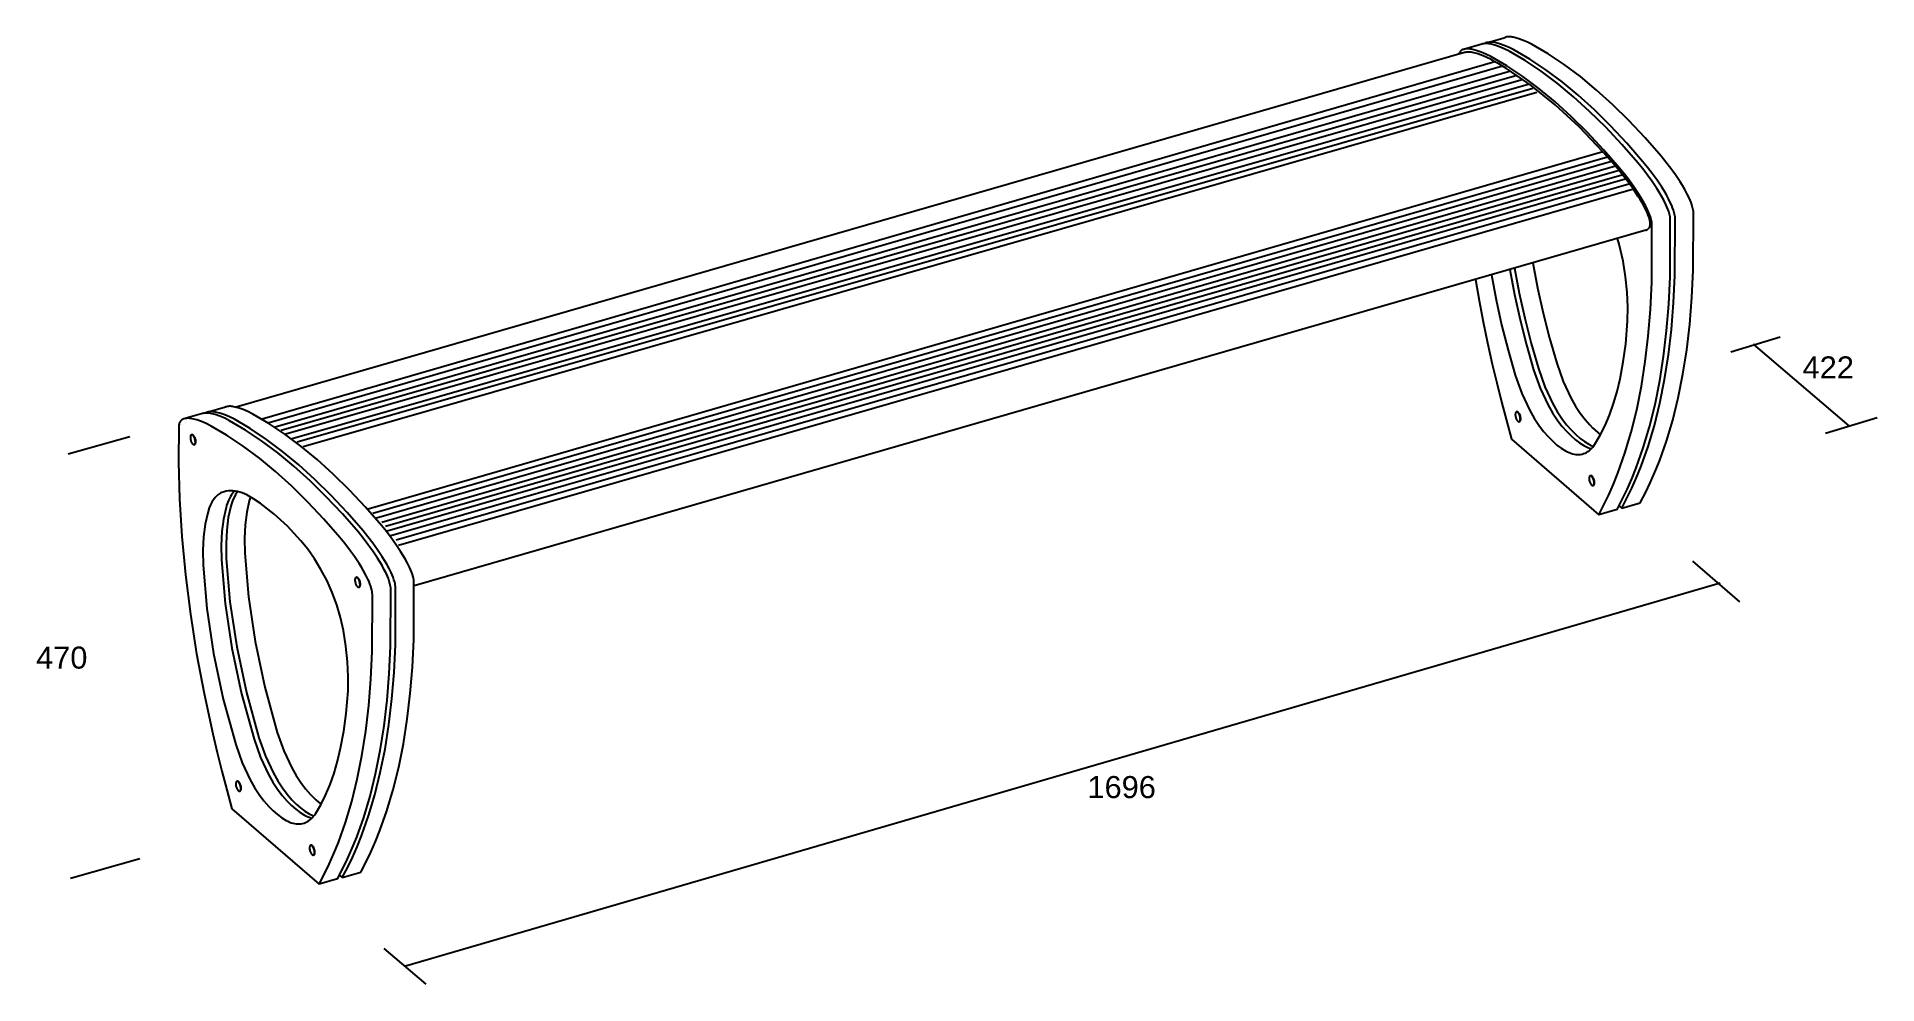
# Model space of a CAD drawing. Extents: x -27 to 236, y 82 to 217.
import ezdxf

# ---------------------------------------------------------------- set-up
doc = ezdxf.new("R2010")
doc.units = 0
doc.layers.add('LIVELLO_1', color=160, linetype='Continuous')
doc.styles.add('STD', font='txt')

# ---------------------------------------------------------------- blocks, each defined once
blk = doc.blocks.new('AI9-BLK2')
at = {"layer": 'LIVELLO_1', "color": 7}
for p, q in [((-10.466028, 4.7625), (-3.410472, 6.879167)), ((-7.291028, 5.820833), (6.408739, -5.820833)), ((3.05735, -6.879167), (10.465683, -4.645022))]:
    blk.add_line(p, q, dxfattribs=at)
blk = doc.blocks.new('AI9-BLK1')
at = {"layer": 'LIVELLO_1', "color": 7}
for p, q in [((75.576093, 58.312375), (-100.081574, 7.604532)), ((78.070687, 59.528149), (75.443457, 58.770573)), ((78.755916, 59.726931), (81.383146, 60.486575)), ((79.927593, 57.010646), (-96.356737, 5.917813)), ((81.029679, 56.366241), (-95.348185, 5.388474)), ((82.027724, 55.606597), (-94.475543, 4.756471)), ((83.061252, 55.031094), (-93.657332, 4.279325)), ((83.980059, 54.457658), (-92.954188, 3.766695)), ((84.668389, 53.769328), (-92.041755, 3.11385)), ((85.358097, 53.195892), (-91.355492, 2.624129)), ((85.932395, 52.622456), (-90.498524, 1.958709)), ((95.364722, 44.137013), (-81.179197, -6.962021)), ((96.05753, 43.352393), (-80.519977, -7.568875)), ((96.607712, 42.724524), (-80.02509, -8.263578)), ((97.158238, 42.08632), (-79.229961, -8.860097)), ((97.709454, 41.437609), (-78.735074, -9.454376)), ((98.096682, 40.799405), (-78.469284, -10.082072)), ((98.555914, 40.228035), (-77.972329, -10.779015)), ((99.406852, 39.621182), (-77.179096, -11.371227)), ((99.73827, 38.780062), (-76.878856, -12.166355)), ((108.211138, 36.174708), (108.102618, 36.534721)), ((101.512839, 32.920816), (-74.639716, -17.931377)), ((-104.911254, 6.704673), (-107.538483, 5.949335)), ((-104.226024, 6.903455), (-101.598794, 7.663098)), ((83.067798, 6.966328), (83.009231, 6.949447)), ((83.47053, 5.570547), (83.411963, 5.553838)), ((-106.467059, 3.668338), (-106.411765, 3.685046)), ((82.311255, 3.042708), (94.778022, -7.755082)), ((-106.066394, 2.276691), (-106.008861, 2.293572)), ((93.618403, -2.172133), (93.561214, -2.188841)), ((94.021479, -3.565674), (93.963946, -3.582555)), ((97.405252, -6.995611), (94.778022, -7.755082)), ((-82.926549, -16.719737), (-82.86781, -16.703201)), ((-82.523645, -18.113623), (-82.467145, -18.096742)), ((-99.971676, -45.873858), (-99.914143, -45.856977)), ((-99.568944, -47.267399), (-99.511411, -47.250863)), ((-100.672753, -49.776807), (-88.203918, -60.576492)), ((-82.14589, -53.65185), (-81.139406, -50.814469)), ((-89.420898, -55.012318), (-89.363365, -54.995437)), ((-89.017995, -56.405859), (-88.960461, -56.387256)), ((-85.576689, -59.818915), (-88.203918, -60.576492))]:
    blk.add_line(p, q, dxfattribs=at)
for points in [[(82.544488, 60.513791), (82.394971, 60.541007), (82.242008, 60.557716), (82.094558, 60.568224), (81.947108, 60.570291), (81.802759, 60.56185), (81.659443, 60.545142), (81.520261, 60.519992), (81.383146, 60.486575)], [(76.606866, 58.799856), (76.437367, 58.82914), (76.273036, 58.848088), (76.107671, 58.856356), (75.948853, 58.854289), (75.788656, 58.839647), (75.633626, 58.816565), (75.482042, 58.779013), (75.331491, 58.735088), (75.269824, 58.712006), (75.211947, 58.680656), (75.15338, 58.644999), (75.097914, 58.601074), (75.046927, 58.555082), (74.995595, 58.50065), (74.94633, 58.44415), (74.901199, 58.381277), (74.856413, 58.310308), (74.815416, 58.236928), (74.797846, 58.201443), (74.783032, 58.163719), (74.766496, 58.119794), (74.752715, 58.077936)], [(79.377412, 57.314159), (78.694249, 57.659357), (78.017288, 57.944095), (77.348595, 58.17216), (76.690582, 58.341659), (76.543132, 58.368875), (76.398438, 58.385583), (76.257189, 58.396091), (76.11594, 58.396091), (75.977102, 58.389718), (75.839988, 58.373009), (75.707007, 58.34786), (75.576093, 58.312375)], [(79.334348, 57.755648), (78.64085, 58.105153), (77.954587, 58.396091), (77.275559, 58.62829), (76.606866, 58.799856)], [(79.232029, 59.557433), (79.081478, 59.584649), (78.929549, 59.603425), (78.782099, 59.613932), (78.633615, 59.615999), (78.490299, 59.607559), (78.346984, 59.59085), (78.207802, 59.563634), (78.070687, 59.528149)], [(78.644984, 59.691275), (78.599854, 59.672499), (78.557134, 59.653723), (78.514071, 59.630641), (78.473419, 59.605492)], [(79.917258, 59.754148), (79.749826, 59.785498), (79.585495, 59.804274), (79.420475, 59.812714), (79.259245, 59.810647), (79.101115, 59.796006), (78.944363, 59.772923), (78.794501, 59.737439), (78.644984, 59.691275)], [(81.961922, 58.513224), (81.267046, 58.862729), (80.581817, 59.155562), (79.902789, 59.3838), (79.232029, 59.557433)], [(82.647152, 58.712006), (81.953309, 59.063578), (81.264979, 59.352277), (80.588018, 59.582582), (79.917258, 59.754148)], [(100.379747, 42.563466), (98.094615, 45.185528), (95.793981, 47.637919), (93.485767, 49.914783), (91.171351, 52.013535), (88.856936, 53.924185), (86.547689, 55.646388), (84.248088, 57.17601), (81.961922, 58.513224)], [(85.274382, 59.469583), (84.580539, 59.818915), (83.894276, 60.109854), (83.213181, 60.342225), (82.544488, 60.513791)], [(101.064977, 42.762248), (98.780878, 45.382243), (96.47921, 47.836701), (94.168929, 50.111498), (91.855547, 52.21025), (89.541132, 54.1209), (87.232918, 55.84517), (84.93125, 57.37686), (82.647152, 58.712006)], [(103.692206, 43.519824), (101.406041, 46.141714), (99.10644, 48.594278), (96.796159, 50.870969), (94.481744, 52.967826), (92.168362, 54.880371), (89.860148, 56.602574), (87.55848, 58.134436), (85.274382, 59.469583)], [(97.752517, 41.803822), (95.467386, 44.427951), (93.166406, 46.880515), (90.858537, 49.157206), (88.544122, 51.254064), (86.228673, 53.166608), (83.920459, 54.888812), (81.620513, 56.420673), (79.334348, 57.755648)], [(81.581928, 56.02931), (81.029679, 56.366241), (80.479153, 56.694731), (79.927593, 57.010646), (79.377412, 57.314159)], [(81.618446, 55.93302), (81.618446, 55.939393), (81.618446, 55.943528), (81.618446, 55.956102), (81.616379, 55.968677), (81.612245, 55.983318), (81.608111, 55.993654), (81.60191, 56.004161), (81.599843, 56.010362), (81.595709, 56.014669), (81.59123, 56.02087)], [(95.403651, 43.957007), (95.364722, 44.137013), (91.962345, 47.690285), (88.544122, 50.85426), (85.124864, 53.612404), (81.722144, 55.953863)], [(101.512839, 32.920816), (101.537988, 32.929084), (101.566238, 32.935457), (101.594488, 32.943726), (101.619637, 32.954233), (101.67407, 32.975076), (101.725401, 33.002292), (101.774322, 33.033815), (101.823587, 33.069299), (101.868717, 33.111157), (101.913504, 33.155082), (101.9545, 33.207448), (101.995152, 33.263947), (102.034082, 33.322514), (102.069567, 33.387454), (102.085069, 33.420871), (102.099883, 33.456356), (102.112286, 33.49408), (102.132267, 33.579862), (102.147081, 33.674086), (102.153282, 33.77451), (102.153282, 33.885442), (102.147081, 33.998442), (102.128133, 34.147097), (102.10195, 34.280939), (102.069567, 34.419088), (101.975515, 34.732936), (101.868717, 35.044717), (101.748139, 35.341857), (101.619637, 35.630728), (101.330938, 36.210365), (101.028459, 36.768987), (100.717711, 37.302633), (100.396628, 37.809062), (99.73827, 38.780062), (99.069922, 39.713338), (98.392961, 40.598556), (97.709454, 41.437609), (97.158238, 42.08632), (96.607712, 42.724524), (96.05753, 43.352393), (95.505971, 43.971821)], [(103.107574, 38.878419), (102.438881, 39.866128), (101.760886, 40.811979), (101.073589, 41.709599), (100.379747, 42.563466)], [(103.79487, 39.077201), (103.12411, 40.06491), (102.445082, 41.008694), (101.758819, 41.908381), (101.064977, 42.762248)], [(106.420033, 39.834606), (105.75134, 40.822314), (105.074379, 41.768338), (104.386049, 42.668024), (103.692206, 43.519824)], [(100.482411, 38.118776), (99.811651, 39.106485), (99.13469, 40.054403), (98.44636, 40.952195), (97.752517, 41.803822)], [(107.694374, 37.564288), (107.39534, 38.168902), (107.080113, 38.750779), (106.753863, 39.305267), (106.420033, 39.834606)], [(101.756752, 35.850353), (101.453239, 36.453072), (101.140424, 37.036844), (100.813829, 37.591504), (100.482411, 38.118776)], [(104.381915, 36.607929), (104.081502, 37.212716), (103.766621, 37.792353), (103.443471, 38.350975), (103.107574, 38.878419)], [(105.070245, 36.804644), (104.765698, 37.409431), (104.452884, 37.993202), (104.126633, 38.54769), (103.79487, 39.077201)], [(108.102618, 36.534721), (107.979972, 36.890427), (107.845269, 37.233558), (107.694374, 37.564288)], [(100.835878, -0.828718), (101.844602, 2.008835), (102.742394, 5.026394), (103.527186, 8.217586), (104.195535, 11.57621), (104.746061, 15.087623), (105.17911, 18.745454), (105.489857, 22.541432), (105.682438, 26.460917), (105.704487, 34.645086)], [(102.271449, 34.460946), (102.163618, 34.820786), (102.04235, 35.174425), (101.905235, 35.519796), (101.756752, 35.850353)], [(102.391683, 33.688727), (102.378247, 33.872868), (102.355165, 34.067516), (102.318647, 34.262164), (102.271449, 34.460946)], [(103.463108, -0.071141), (104.471832, 2.766412), (105.367556, 5.786038), (106.152349, 8.97723), (106.820698, 12.333786), (107.373291, 15.8452), (107.80634, 19.505097), (108.119154, 23.299009), (108.309668, 27.220561), (108.32965, 35.40473)], [(103.510305, 11.377428), (104.060487, 14.888841), (104.49388, 18.546672), (104.806695, 22.340583), (104.997209, 26.264202), (105.017879, 34.448371)], [(104.898679, 35.21835), (104.78878, 35.580429), (104.66958, 35.934068), (104.532465, 36.2772), (104.381915, 36.607929)], [(105.017879, 34.448371), (105.005477, 34.632511), (104.982395, 34.825092), (104.945877, 35.019568), (104.898679, 35.21835)], [(105.583908, 35.417304), (105.477455, 35.777144), (105.352743, 36.13285), (105.217695, 36.475982), (105.070245, 36.804644)], [(105.704487, 34.645086), (105.69174, 34.831293), (105.667624, 35.021807), (105.631106, 35.220589), (105.583908, 35.417304)], [(108.32965, 35.40473), (108.317936, 35.590937), (108.294854, 35.781278), (108.258336, 35.975926), (108.211138, 36.174708)], [(98.255846, 28.522118), (98.090481, 29.331887), (97.902035, 30.139762), (97.689817, 30.947465), (97.452105, 31.746727)], [(97.523419, -1.784904), (98.532142, 1.052649), (99.42959, 4.072275), (100.214383, 7.2614), (100.883076, 10.619851), (101.433257, 14.131265), (101.86665, 17.787028), (102.177398, 21.585074), (102.369979, 25.506626), (102.391683, 33.688727)], [(79.439079, 26.5467), (80.105705, 22.968452), (80.896699, 19.373322), (81.812061, 15.782327), (82.840766, 12.214586)], [(82.068376, 27.306344), (82.732935, 23.727923), (83.523928, 20.132794), (84.43619, 16.539903), (85.466962, 12.97199)], [(82.752916, 27.503059), (83.419198, 23.924638), (84.209158, 20.329508), (85.122797, 16.738685), (86.153225, 13.170772)], [(85.382213, 28.26253), (86.045394, 24.684281), (86.836388, 21.087085), (87.750027, 17.496262), (88.778388, 13.928349)], [(98.900423, 19.917303), (98.939008, 21.932511), (98.84289, 24.052279), (98.613791, 26.260068), (98.255846, 28.522118)], [(77.136377, 25.883347), (77.669678, 22.865788), (78.252588, 19.83996), (78.884763, 16.803625), (79.563791, 13.767291), (80.204924, 11.082355), (80.875684, 8.397593), (81.577794, 5.719031), (82.311255, 3.042708)], [(94.248511, 2.331124), (95.007121, 3.603398), (95.706131, 4.997111), (96.340028, 6.505891), (96.910192, 8.127669), (97.415587, 9.854007), (97.853114, 11.685075), (98.300632, 14.108355), (98.639629, 16.671678), (98.900423, 19.917303)], [(86.153225, 13.170772), (87.091669, 10.540442), (88.226828, 8.123535), (88.856936, 7.026961), (89.51495, 6.022544), (90.196045, 5.118551), (90.892988, 4.331691)], [(88.778388, 13.928349), (89.716832, 11.300085), (90.85647, 8.883179), (91.482099, 7.784538), (92.140112, 6.779948), (92.823275, 5.878022), (93.51815, 5.089267)], [(82.840766, 12.214586), (83.77921, 9.584083), (84.916436, 7.167177), (85.544477, 6.070603), (86.20249, 5.066185), (86.883586, 4.164259), (87.580528, 3.375332)], [(85.466962, 12.97199), (86.40644, 10.343727), (87.543666, 7.92682), (88.171707, 6.830246), (88.82972, 5.823762), (89.510815, 4.921836), (90.205691, 4.132909)], [(100.149615, -1.025433), (101.159372, 1.810053), (102.05682, 4.829679), (102.841612, 8.020871), (103.510305, 11.377428)], [(-106.377142, 5.976552), (-106.544573, 6.005835), (-106.708904, 6.026678), (-106.874097, 6.035118), (-107.035327, 6.033051), (-107.193285, 6.01617), (-107.348142, 5.99326), (-107.501965, 5.957604), (-107.651482, 5.911612), (-107.712288, 5.888529), (-107.771889, 5.859246), (-107.827355, 5.821522), (-107.883854, 5.779837), (-107.937253, 5.731605), (-107.986346, 5.681479), (-108.035611, 5.620673), (-108.080569, 5.557973), (-108.125528, 5.488898), (-108.166352, 5.41569), (-108.185128, 5.371765), (-108.205109, 5.325601), (-108.225952, 5.2629), (-108.243694, 5.195893), (-108.270911, 5.049476), (-108.284519, 4.886179), (-108.286586, 4.850694), (-108.329477, -0.236506), (-108.185128, -5.482525), (-107.849231, -10.866865), (-107.32816, -16.364204), (-106.618815, -21.957661), (-105.729464, -27.615885), (-104.660106, -33.324409), (-103.418149, -39.054291), (-102.778912, -41.73871), (-102.106085, -44.423817), (-101.404146, -47.102035), (-100.672753, -49.776807)], [(-103.64742, 4.932343), (-104.34109, 5.283743), (-105.029593, 5.574681), (-105.706554, 5.804814), (-106.377142, 5.976552)], [(-103.747845, 6.736023), (-103.901668, 6.763239), (-104.052219, 6.779948), (-104.199841, 6.790455), (-104.347291, 6.792523), (-104.491641, 6.784254), (-104.635129, 6.767546), (-104.774311, 6.742396), (-104.911254, 6.704673)], [(-104.339023, 6.86797), (-104.381915, 6.851261), (-104.424806, 6.832313), (-104.467697, 6.807164), (-104.508522, 6.782187)], [(-103.06451, 6.932738), (-103.230908, 6.962021), (-103.39834, 6.980969), (-103.561637, 6.989237), (-103.721662, 6.98717), (-103.880653, 6.972529), (-104.036544, 6.949447), (-104.189334, 6.916029), (-104.339023, 6.86797)], [(-101.02019, 5.691815), (-101.71386, 6.041319), (-102.40219, 6.332258), (-103.081391, 6.56239), (-103.747845, 6.736023)], [(-100.334789, 5.890769), (-101.028459, 6.240101), (-101.716961, 6.528973), (-102.393922, 6.761172), (-103.06451, 6.932738)], [(-100.43728, 7.690314), (-100.589037, 7.719598), (-100.73976, 7.738373), (-100.88721, 7.746814), (-101.034832, 7.748881), (-101.178148, 7.740441), (-101.322498, 7.723732), (-101.461679, 7.696516), (-101.598794, 7.663098)], [(-82.602193, -10.260183), (-84.889392, -7.635882), (-87.18796, -5.185385), (-89.498241, -2.906627), (-91.812656, -0.80977), (-94.126038, 1.100708), (-96.436319, 2.824978), (-98.734025, 4.35684), (-101.02019, 5.691815)], [(-97.707559, 6.648173), (-98.401229, 6.995611), (-99.089731, 7.288444), (-99.768759, 7.518749), (-100.43728, 7.690314)], [(-81.916791, -10.061057), (-84.202957, -7.4371), (-86.50273, -4.986603), (-88.811978, -2.709912), (-91.126393, -0.613055), (-93.440636, 1.29949), (-95.750917, 3.02376), (-98.049657, 4.553555), (-100.334789, 5.890769)], [(-79.291629, -9.301758), (-81.575727, -6.68159), (-83.8755, -4.22696), (-86.185609, -1.952336), (-88.498991, 0.146417), (-90.813406, 2.057067), (-93.123687, 3.77927), (-95.423461, 5.313026), (-97.707559, 6.648173)], [(83.411963, 5.553838), (83.425399, 5.557973), (83.436079, 5.564174), (83.446414, 5.570547), (83.457094, 5.576748), (83.468462, 5.585189), (83.478798, 5.595524), (83.48741, 5.603965), (83.495679, 5.616539), (83.50498, 5.629114), (83.513593, 5.639621), (83.528063, 5.670972), (83.540809, 5.702322), (83.552178, 5.737979), (83.560447, 5.779837), (83.566648, 5.819455), (83.57526, 5.911612), (83.571126, 6.012036), (83.560447, 6.120901), (83.540809, 6.229766), (83.513593, 6.338459), (83.478798, 6.445257), (83.438146, 6.549816), (83.388881, 6.648173), (83.337549, 6.731889), (83.28415, 6.805097), (83.2559, 6.838687), (83.225583, 6.86797), (83.198367, 6.89088), (83.170117, 6.913962), (83.141867, 6.930671), (83.127398, 6.937044), (83.114651, 6.941178), (83.099148, 6.945312), (83.086401, 6.949447), (83.073999, 6.951686), (83.061252, 6.953753), (83.047816, 6.953753), (83.035414, 6.953753), (83.022667, 6.951686), (83.009231, 6.949447), (82.998551, 6.945312), (82.988216, 6.939111), (82.975814, 6.934805), (82.966168, 6.926537), (82.955832, 6.918096), (82.945152, 6.907761), (82.936884, 6.89932), (82.926549, 6.886746), (82.916903, 6.876238), (82.910701, 6.861597), (82.896232, 6.83438), (82.883485, 6.798896), (82.872116, 6.765306), (82.861437, 6.725688), (82.857303, 6.68383), (82.849034, 6.591673), (82.851101, 6.491249), (82.861437, 6.38669), (82.883485, 6.273691), (82.910701, 6.164826), (82.945152, 6.058028), (82.986149, 5.95347), (83.033002, 5.859246), (83.086401, 5.773463), (83.1398, 5.698188), (83.16805, 5.666838), (83.198367, 5.635315), (83.225583, 5.612405), (83.253833, 5.59139), (83.282083, 5.576748), (83.296897, 5.566241), (83.309299, 5.562107), (83.322046, 5.555905), (83.337549, 5.553838), (83.350296, 5.549532), (83.362698, 5.549532), (83.376478, 5.549532), (83.388881, 5.549532), (83.401628, 5.551599), (83.411963, 5.553838)], [(83.630726, 5.95347), (83.628659, 6.024611), (83.611778, 6.171027), (83.579395, 6.32175), (83.532197, 6.472473), (83.472597, 6.610449), (83.440213, 6.675389), (83.403695, 6.736023), (83.366832, 6.788388), (83.329281, 6.836447), (83.290696, 6.876238), (83.251766, 6.909828), (83.232129, 6.926537), (83.213181, 6.939111), (83.194233, 6.94738), (83.174251, 6.957887), (83.155648, 6.964261), (83.137733, 6.968395), (83.127398, 6.968395), (83.11913, 6.970462), (83.110517, 6.970462), (83.101215, 6.970462), (83.092947, 6.968395), (83.084334, 6.968395), (83.076066, 6.968395), (83.067798, 6.966328)], [(83.47053, 5.570547), (83.476731, 5.574681), (83.485343, 5.576748), (83.491545, 5.581055), (83.497746, 5.583122), (83.513593, 5.593457), (83.525996, 5.601898), (83.536331, 5.614472), (83.550111, 5.627047), (83.560447, 5.641688), (83.571126, 5.658397), (83.579395, 5.677173), (83.587663, 5.694054), (83.605577, 5.737979), (83.615913, 5.786038), (83.624181, 5.836336), (83.628659, 5.892836), (83.630726, 5.95347)], [(-106.066394, 2.276691), (-106.053819, 2.278931), (-106.040211, 2.285132), (-106.031943, 2.291333), (-106.021436, 2.297706), (-106.010928, 2.306147), (-105.999387, 2.314415), (-105.991119, 2.324923), (-105.980611, 2.33543), (-105.97441, 2.347833), (-105.96597, 2.362646), (-105.950294, 2.38969), (-105.93772, 2.42328), (-105.925145, 2.460832), (-105.918944, 2.498556), (-105.90947, 2.54248), (-105.903097, 2.634637), (-105.905336, 2.732994), (-105.918944, 2.83962), (-105.935653, 2.948485), (-105.96597, 3.05735), (-105.999387, 3.16811), (-106.040211, 3.270774), (-106.089476, 3.367064), (-106.141669, 3.452847), (-106.195068, 3.528122), (-106.222285, 3.559473), (-106.252601, 3.586689), (-106.280851, 3.611838), (-106.308067, 3.632853), (-106.336317, 3.649562), (-106.350959, 3.655763), (-106.364567, 3.662137), (-106.379209, 3.666271), (-106.391783, 3.670405), (-106.405391, 3.672472), (-106.417966, 3.674539), (-106.430541, 3.674539), (-106.443115, 3.672472), (-106.456723, 3.670405), (-106.467059, 3.668338), (-106.479633, 3.664204), (-106.490141, 3.659897), (-106.501682, 3.653696), (-106.512189, 3.647323), (-106.522525, 3.639054), (-106.533032, 3.630614), (-106.542506, 3.620279), (-106.550774, 3.609771), (-106.559215, 3.595129), (-106.567655, 3.582555), (-106.583331, 3.553271), (-106.595905, 3.521921), (-106.606241, 3.484197), (-106.614681, 3.446474), (-106.620882, 3.402549), (-106.628289, 3.310565), (-106.625189, 3.21014), (-106.616748, 3.105409), (-106.595905, 2.994477), (-106.567655, 2.883545), (-106.533032, 2.776919), (-106.490141, 2.674428), (-106.443115, 2.578137), (-106.391783, 2.492354), (-106.336317, 2.416907), (-106.308067, 2.385556), (-106.280851, 2.356273), (-106.252601, 2.331124), (-106.222285, 2.312348), (-106.197135, 2.295639), (-106.182494, 2.289266), (-106.166819, 2.283065), (-106.154244, 2.278931), (-106.141669, 2.274624), (-106.128061, 2.272557), (-106.115659, 2.27049), (-106.101017, 2.27049), (-106.089476, 2.27049), (-106.076902, 2.272557), (-106.066394, 2.276691)], [(-105.845563, 2.674428), (-105.847803, 2.74333), (-105.864511, 2.889918), (-105.896895, 3.042708), (-105.94616, 3.191192), (-106.004727, 3.32934), (-106.038144, 3.39428), (-106.072767, 3.454914), (-106.111353, 3.507279), (-106.15011, 3.555339), (-106.1868, 3.597196), (-106.227452, 3.632853), (-106.2464, 3.645256), (-106.265176, 3.65783), (-106.285158, 3.668338), (-106.303933, 3.676778), (-106.323743, 3.682979), (-106.340451, 3.687113), (-106.348892, 3.689353), (-106.357332, 3.689353), (-106.368701, 3.689353), (-106.377142, 3.689353), (-106.385582, 3.689353), (-106.39385, 3.687113), (-106.402291, 3.687113), (-106.411765, 3.685046)], [(-106.008861, 2.293572), (-105.999387, 2.295639), (-105.993186, 2.297706), (-105.984745, 2.299773), (-105.980611, 2.303908), (-105.96597, 2.312348), (-105.952361, 2.322856), (-105.939787, 2.333191), (-105.929279, 2.345766), (-105.918944, 2.362646), (-105.907403, 2.379355), (-105.896895, 2.396064), (-105.890694, 2.41484), (-105.873813, 2.458765), (-105.862444, 2.504929), (-105.854004, 2.559189), (-105.847803, 2.613622), (-105.845563, 2.674428)], [(-85.229423, -11.017415), (-87.515588, -8.395525), (-89.815362, -5.940895), (-92.123404, -3.666271), (-94.436785, -1.567346), (-96.753267, 0.343132), (-99.063548, 2.065335), (-101.363322, 3.597196), (-103.64742, 4.932343)], [(87.580528, 3.375332), (88.195478, 2.753837), (88.813873, 2.211924), (89.431234, 1.749419), (90.042394, 1.370631)], [(90.205691, 4.132909), (90.821674, 3.511414), (91.441102, 2.969328), (92.056396, 2.506996), (92.669623, 2.130275)], [(90.892988, 4.331691), (91.508282, 3.712263), (92.12771, 3.16811), (92.741626, 2.705778), (93.354853, 2.329057)], [(93.51815, 5.089267), (93.900901, 4.695837), (94.285029, 4.329624), (94.669157, 3.99476), (95.053974, 3.689353)], [(90.042394, 1.370631), (90.293541, 1.24299), (90.539176, 1.134125), (90.78619, 1.042141), (91.028035, 0.968933), (91.26747, 0.912434), (91.502081, 0.876777), (91.733247, 0.862135), (91.962345, 0.864202), (92.185243, 0.88315), (92.403662, 0.922941), (92.616225, 0.981508), (92.823275, 1.05885), (93.025157, 1.155141), (93.219805, 1.270207), (93.410319, 1.401982), (93.590153, 1.552705), (93.766197, 1.720136), (93.935696, 1.906344), (94.096582, 2.111499), (94.248511, 2.331124)], [(92.669623, 2.130275), (92.943853, 1.990059), (93.215671, 1.872926), (93.4837, 1.776636), (93.749316, 1.703427)], [(93.354853, 2.329057), (93.524352, 2.23914), (93.69385, 2.157491), (93.860248, 2.08635), (94.02768, 2.023649)], [(93.963946, -3.582555), (93.974281, -3.578421), (93.987028, -3.574114), (93.998397, -3.567913), (94.008732, -3.56154), (94.019412, -3.553271), (94.02768, -3.542764), (94.038015, -3.532256), (94.047662, -3.521921), (94.05593, -3.509174), (94.064198, -3.496772), (94.079012, -3.467489), (94.092448, -3.433899), (94.103128, -3.398414), (94.111396, -3.360691), (94.117597, -3.316766), (94.123798, -3.224609), (94.121731, -3.124185), (94.111396, -3.019626), (94.092448, -2.906627), (94.064198, -2.797762), (94.02768, -2.691136), (93.987028, -2.588472), (93.93983, -2.492182), (93.888498, -2.406399), (93.833032, -2.331124), (93.804782, -2.299773), (93.777566, -2.27049), (93.749316, -2.245341), (93.719, -2.226565), (93.691783, -2.209684), (93.678347, -2.201416), (93.663534, -2.197282), (93.651131, -2.190908), (93.638384, -2.186774), (93.622881, -2.184707), (93.612202, -2.182468), (93.597732, -2.182468), (93.586019, -2.182468), (93.573617, -2.184707), (93.561214, -2.188841), (93.550534, -2.192976), (93.537099, -2.199349), (93.528486, -2.203483), (93.516083, -2.211924), (93.505404, -2.220192), (93.496102, -2.228632), (93.485767, -2.238968), (93.477154, -2.249475), (93.470953, -2.26205), (93.462684, -2.274624), (93.446837, -2.305975), (93.434435, -2.337497), (93.422032, -2.370915), (93.415487, -2.412773), (93.406185, -2.454631), (93.399984, -2.546615), (93.402051, -2.647211), (93.415487, -2.753837), (93.432368, -2.862702), (93.460617, -2.973634), (93.496102, -3.08026), (93.537099, -3.184991), (93.586019, -3.281109), (93.638384, -3.366892), (93.691783, -3.440272), (93.719, -3.47369), (93.747249, -3.500906), (93.777566, -3.526055), (93.804782, -3.546898), (93.833032, -3.563607), (93.847846, -3.56998), (93.860248, -3.576181), (93.874029, -3.580488), (93.886431, -3.584622), (93.900901, -3.586689), (93.914681, -3.588756), (93.927083, -3.588756), (93.93983, -3.586689), (93.951199, -3.586689), (93.963946, -3.582555)], [(94.182709, -3.184991), (94.180298, -3.113677), (94.162728, -2.967261), (94.131377, -2.814471), (94.083146, -2.668054), (94.023546, -2.527839), (93.991162, -2.465138), (93.955333, -2.404332), (93.918815, -2.3499), (93.88023, -2.303908), (93.8413, -2.259983), (93.802715, -2.226565), (93.783767, -2.211924), (93.76413, -2.199349), (93.743115, -2.188841), (93.725201, -2.180401), (93.706597, -2.1742), (93.687649, -2.170066), (93.678347, -2.167999), (93.669735, -2.167999), (93.661466, -2.167999), (93.651131, -2.167999), (93.644586, -2.167999), (93.635284, -2.167999), (93.627016, -2.170066), (93.618403, -2.172133)], [(94.778022, -7.755082), (95.510449, -6.348966), (96.213249, -4.886179), (96.884009, -3.364825), (97.523419, -1.784904)], [(97.405252, -6.995611), (98.137679, -5.593457), (98.840479, -4.126535), (99.511239, -2.605181), (100.149615, -1.025433)], [(98.090481, -6.798896), (98.823942, -5.392608), (99.526053, -3.92982), (100.196813, -2.408639), (100.835878, -0.828718)], [(100.717711, -6.041319), (101.451172, -4.635031), (102.153282, -3.170177), (102.824042, -1.648995), (103.463108, -0.071141)], [(-101.79327, -4.459332), (-101.952433, -4.505324), (-102.106085, -4.565957), (-102.256807, -4.637099), (-102.40443, -4.720814), (-102.547746, -4.815038), (-102.686928, -4.919596), (-102.821803, -5.034835), (-102.952544, -5.162476), (-103.079152, -5.298385), (-103.318758, -5.608099), (-103.539589, -5.955537), (-103.739404, -6.344832), (-103.919411, -6.77168), (-104.148509, -7.478958)], [(-98.544545, -4.917529), (-98.889916, -4.758538), (-99.23098, -4.626763), (-99.568944, -4.519965), (-99.901568, -4.434182), (-100.231264, -4.375616), (-100.554586, -4.344265), (-100.874635, -4.331691), (-101.18745, -4.350467), (-101.494063, -4.392324), (-101.79327, -4.459332)], [(-100.291897, -4.367175), (-100.445721, -4.534607), (-100.595238, -4.718747), (-100.73976, -4.915462), (-100.874635, -5.128886), (-101.032593, -5.419824), (-101.178148, -5.731605), (-101.43343, -6.422175), (-101.52128, -6.721381)], [(-99.852475, -4.44469), (-100.004232, -4.647606), (-100.149615, -4.867403), (-100.28449, -5.103909), (-100.531504, -5.624807), (-100.743894, -6.208751), (-100.835878, -6.522599)], [(-90.803071, -11.467345), (-92.733358, -9.39133), (-94.677425, -7.600225), (-96.618392, -6.106087), (-97.585086, -5.47219), (-98.544545, -4.917529)], [(-98.032948, -5.202094), (-98.082041, -5.340243), (-98.124932, -5.476324), (-98.167824, -5.620673), (-98.208648, -5.765023)], [(94.021479, -3.565674), (94.02768, -3.563607), (94.035948, -3.56154), (94.043528, -3.559473), (94.049729, -3.555339), (94.062131, -3.546898), (94.074878, -3.536391), (94.088314, -3.523988), (94.101061, -3.509174), (94.111396, -3.496772), (94.119664, -3.479891), (94.131377, -3.463182), (94.139646, -3.442339), (94.15446, -3.400481), (94.166862, -3.35225), (94.176164, -3.300057)], [(94.176164, -3.300057), (94.180298, -3.243557), (94.182709, -3.184991)], [(-104.148509, -7.478958), (-104.508522, -9.119512), (-104.737621, -10.927498), (-104.833911, -12.883968), (-104.795154, -14.964117)], [(-101.52128, -6.721381), (-101.881292, -8.361936), (-102.110391, -10.169922), (-102.207715, -12.126736), (-102.168958, -14.20654)], [(-100.835878, -6.522599), (-101.19589, -8.161087), (-101.424989, -9.973207), (-101.52128, -11.929677), (-101.482522, -14.007758)], [(-98.208648, -5.765023), (-98.56866, -7.40351), (-98.797759, -9.213563), (-98.89405, -11.170378), (-98.855292, -13.250526)], [(97.693951, -6.455592), (98.090481, -6.798896), (100.717711, -6.041319)], [(-79.874367, -13.94299), (-80.54306, -12.955282), (-81.222088, -12.009603), (-81.908351, -11.109744), (-82.602193, -10.260183)], [(-79.189137, -13.746275), (-79.857658, -12.758567), (-80.536686, -11.812543), (-81.222088, -10.912684), (-81.916791, -10.061057)], [(-76.561907, -12.986632), (-77.230428, -11.998923), (-77.909456, -11.055311), (-78.597959, -10.155452), (-79.291629, -9.301758)], [(-87.083401, -17.19895), (-87.950876, -15.571143), (-88.868477, -14.062191), (-89.821563, -12.689665), (-90.803071, -11.467345)], [(-82.501596, -14.702634), (-83.170289, -13.714925), (-83.847251, -12.768902), (-84.535753, -11.869043), (-85.229423, -11.017415)], [(-75.286361, -15.259017), (-75.58884, -14.654403), (-75.901655, -14.072526), (-76.228078, -13.516143), (-76.561907, -12.986632)], [(-104.795154, -14.964117), (-104.270983, -21.179069), (-103.308423, -27.601416), (-101.924183, -34.11747), (-100.143241, -40.608719)], [(-102.168958, -14.20654), (-101.643753, -20.421837), (-100.681193, -26.84384), (-99.296781, -33.360238), (-97.513944, -39.849419)], [(-101.482522, -14.007758), (-100.960418, -20.222711), (-99.997858, -26.645058), (-98.611552, -33.159044), (-96.830782, -39.65236)], [(-98.855292, -13.250526), (-98.333188, -19.465479), (-97.368561, -25.887481), (-95.984322, -32.401812), (-94.201313, -38.895128)], [(-81.227256, -16.972952), (-81.528529, -16.368338), (-81.843583, -15.786461), (-82.167939, -15.232145), (-82.501596, -14.702634)], [(-78.597959, -16.215375), (-78.901299, -15.610761), (-79.214286, -15.026817), (-79.540709, -14.472157), (-79.874367, -13.94299)], [(-77.91359, -16.016938), (-78.21607, -15.414046), (-78.530952, -14.830447), (-78.854274, -14.275787), (-79.189137, -13.746275)], [(-74.77063, -16.646701), (-74.879323, -16.286689), (-75.001796, -15.930811), (-75.138911, -15.589746), (-75.286361, -15.259017)], [(-84.728162, -24.299292), (-85.137267, -22.453754), (-85.675046, -20.626476), (-86.329097, -18.86052), (-87.083401, -17.19895)], [(-82.523645, -18.113623), (-82.512104, -18.109489), (-82.499529, -18.105355), (-82.489194, -18.098809), (-82.480754, -18.092608), (-82.469213, -18.081928), (-82.458705, -18.071593), (-82.450437, -18.063325), (-82.439929, -18.052989), (-82.431489, -18.040243), (-82.424254, -18.027496), (-82.409612, -17.99649), (-82.397038, -17.964795), (-82.38343, -17.92931), (-82.374989, -17.889692), (-82.368788, -17.847662), (-82.362587, -17.755678), (-82.364654, -17.655425), (-82.374989, -17.548627), (-82.394971, -17.439762), (-82.424254, -17.32883), (-82.458705, -17.222032), (-82.499529, -17.119368), (-82.546727, -17.02325), (-82.599954, -16.937467), (-82.654386, -16.862364), (-82.681603, -16.828602), (-82.711919, -16.801386), (-82.739136, -16.776237), (-82.767386, -16.757633), (-82.795635, -16.738685), (-82.80821, -16.730073), (-82.822852, -16.725939), (-82.83646, -16.721804), (-82.851101, -16.71767), (-82.863676, -16.715603), (-82.876251, -16.713536), (-82.889859, -16.713536), (-82.902433, -16.713536), (-82.915008, -16.715603), (-82.926549, -16.719737), (-82.938951, -16.723872), (-82.947392, -16.728006), (-82.959966, -16.732484), (-82.971507, -16.740752), (-82.981843, -16.751432), (-82.990283, -16.759701), (-83.000791, -16.770036), (-83.009059, -16.780371), (-83.018533, -16.793118), (-83.026973, -16.805865), (-83.041615, -16.834804), (-83.05419, -16.868566), (-83.065559, -16.90405), (-83.073999, -16.943669), (-83.0802, -16.985699), (-83.086574, -17.077683), (-83.084507, -17.175868), (-83.073999, -17.282666), (-83.05419, -17.393598), (-83.026973, -17.50453), (-82.99235, -17.611328), (-82.949459, -17.713992), (-82.902433, -17.81011), (-82.851101, -17.895893), (-82.795635, -17.970996), (-82.767386, -18.004758), (-82.739136, -18.031974), (-82.711919, -18.055056), (-82.681603, -18.075727), (-82.656453, -18.094675), (-82.640778, -18.100876), (-82.628204, -18.107422), (-82.613562, -18.111556), (-82.599954, -18.11569), (-82.587552, -18.117757), (-82.572738, -18.119824), (-82.559302, -18.119824), (-82.546727, -18.117757), (-82.53622, -18.117757), (-82.523645, -18.113623)], [(-82.305054, -17.713992), (-82.307121, -17.644746), (-82.323829, -17.498329), (-82.356213, -17.345367), (-82.403239, -17.19895), (-82.463011, -17.058735), (-82.497462, -16.993967), (-82.532086, -16.9354), (-82.570671, -16.880968), (-82.606327, -16.832737), (-82.647152, -16.791051), (-82.685737, -16.757633), (-82.705718, -16.74282), (-82.724494, -16.730073), (-82.744476, -16.719737), (-82.763251, -16.711469), (-82.77996, -16.705268), (-82.799942, -16.701134), (-82.80821, -16.699067), (-82.81665, -16.699067), (-82.826986, -16.699067), (-82.834393, -16.699067), (-82.8449, -16.699067), (-82.853168, -16.699067), (-82.861609, -16.701134), (-82.86781, -16.703201)], [(-82.831292, -53.84891), (-81.822568, -51.011184), (-80.924948, -47.991558), (-80.140156, -44.802433), (-79.471635, -41.445877), (-78.921281, -37.934635), (-78.48806, -34.276633), (-78.177313, -30.480827), (-77.984732, -26.557208), (-77.962855, -18.375106)], [(-82.467145, -18.096742), (-82.458705, -18.094675), (-82.452504, -18.092608), (-82.444063, -18.090541), (-82.437862, -18.083995), (-82.424254, -18.075727), (-82.411679, -18.065392), (-82.399105, -18.055056), (-82.388597, -18.040243), (-82.374989, -18.027496), (-82.366721, -18.010959), (-82.35828, -17.992356), (-82.347945, -17.973063), (-82.332098, -17.931377), (-82.319695, -17.883491), (-82.311255, -17.831125), (-82.307121, -17.774626), (-82.305054, -17.713992)], [(-80.712558, -18.362359), (-80.817117, -18.002691), (-80.941657, -17.646813), (-81.076533, -17.303681), (-81.227256, -16.972952)], [(-81.139406, -50.814469), (-80.24058, -47.794843), (-79.456993, -44.601584), (-78.7883, -41.247095), (-78.237946, -37.735853), (-77.804898, -34.077851), (-77.491911, -30.2817), (-77.299502, -26.360493), (-77.279521, -18.178391)], [(-80.592152, -19.132682), (-80.603693, -18.94837), (-80.626775, -18.755789), (-80.663293, -18.561485), (-80.712558, -18.362359)], [(-79.51866, -52.892551), (-78.512176, -50.057237), (-77.612317, -47.037267), (-76.829763, -43.846075), (-76.16107, -40.487451), (-75.610716, -36.978277), (-75.175429, -33.318207), (-74.864681, -29.524468), (-74.672272, -25.602916), (-74.652291, -17.418747)], [(-78.083089, -17.60306), (-78.190921, -17.243047), (-78.31236, -16.887169), (-78.449303, -16.544038), (-78.597959, -16.215375)], [(-77.962855, -18.375106), (-77.976463, -18.190793), (-77.999373, -17.99649), (-78.036064, -17.801497), (-78.083089, -17.60306)], [(-77.399927, -17.406), (-77.506725, -17.046332), (-77.629026, -16.690454), (-77.764073, -16.347323), (-77.91359, -16.016938)], [(-77.279521, -18.178391), (-77.290028, -17.989944), (-77.314144, -17.79943), (-77.350662, -17.60306), (-77.399927, -17.406)], [(-74.652291, -17.418747), (-74.663832, -17.232368), (-74.686914, -17.042198), (-74.723432, -16.845483), (-74.77063, -16.646701)], [(-85.458522, -54.608209), (-84.449798, -51.770828), (-83.552178, -48.751202), (-82.769453, -45.56001), (-82.100932, -42.203453), (-81.548511, -38.6898), (-81.117357, -35.03421), (-80.802475, -31.238059), (-80.612134, -27.316851), (-80.592152, -19.132682)], [(-84.080484, -32.904107), (-84.042932, -30.890793), (-84.13905, -28.768959), (-84.368321, -26.561342), (-84.728162, -24.299292)], [(-88.73343, -50.489941), (-87.97482, -49.218012), (-87.278049, -47.826194), (-86.641912, -46.317586), (-86.071577, -44.69598), (-85.566353, -42.967231), (-85.131066, -41.138574), (-84.681136, -38.715294), (-84.340072, -36.151454), (-84.080484, -32.904107)], [(-94.201313, -38.895128), (-93.264936, -41.523391), (-92.127538, -43.940126), (-91.499841, -45.037044), (-90.839589, -46.043357), (-90.16056, -46.943216), (-89.46379, -47.732142)], [(-100.143241, -40.608719), (-99.20273, -43.237326), (-98.065332, -45.654405), (-97.439703, -46.752702), (-96.77945, -47.757292), (-96.100422, -48.659218), (-95.403651, -49.448145)], [(-97.513944, -39.849419), (-96.577568, -42.47975), (-95.440169, -44.896484), (-94.812473, -45.993403), (-94.15222, -46.997648), (-93.473192, -47.899574), (-92.776249, -48.688501)], [(-96.830782, -39.65236), (-95.890099, -42.280968), (-94.75494, -44.700114), (-94.126038, -45.796343), (-93.468886, -46.800933), (-92.786757, -47.700792), (-92.09102, -48.489719)], [(-99.568944, -47.267399), (-99.556369, -47.263265), (-99.545862, -47.257064), (-99.535354, -47.250863), (-99.523985, -47.244661), (-99.513478, -47.236393), (-99.505037, -47.22778), (-99.49453, -47.219512), (-99.486262, -47.206765), (-99.476788, -47.192296), (-99.468519, -47.179894), (-99.453878, -47.152333), (-99.441303, -47.121327), (-99.429762, -47.083431), (-99.421322, -47.043468), (-99.41512, -47.001782), (-99.408747, -46.909798), (-99.410986, -46.809201), (-99.421322, -46.702403), (-99.441303, -46.593538), (-99.468519, -46.485018), (-99.50297, -46.376153), (-99.545862, -46.271422), (-99.592887, -46.175304), (-99.644219, -46.089176), (-99.699685, -46.01614), (-99.727935, -45.98479), (-99.756185, -45.955507), (-99.783401, -45.930358), (-99.813718, -45.909342), (-99.841968, -45.892806), (-99.854542, -45.886605), (-99.869184, -45.882471), (-99.881759, -45.875925), (-99.895367, -45.873858), (-99.907941, -45.869724), (-99.920516, -45.869724), (-99.936191, -45.869724), (-99.946526, -45.869724), (-99.959101, -45.871791), (-99.971676, -45.873858), (-99.983217, -45.877992), (-99.995791, -45.884538), (-100.004232, -45.888672), (-100.014567, -45.894873), (-100.026108, -45.903141), (-100.036616, -45.91141), (-100.044884, -45.922089), (-100.055391, -45.934492), (-100.061765, -45.947238), (-100.071067, -45.961708), (-100.087775, -45.988924), (-100.098283, -46.020275), (-100.111891, -46.058171), (-100.120331, -46.095722), (-100.126533, -46.139475), (-100.132906, -46.231803), (-100.130839, -46.3324), (-100.120331, -46.436787), (-100.10035, -46.547719), (-100.071067, -46.656584), (-100.036616, -46.765104), (-99.995791, -46.869835), (-99.946526, -46.964231), (-99.895367, -47.050014), (-99.841968, -47.125461), (-99.813718, -47.156467), (-99.785468, -47.186095), (-99.756185, -47.2109), (-99.727935, -47.231915), (-99.699685, -47.246729), (-99.685044, -47.25293), (-99.672469, -47.259131), (-99.656794, -47.263265), (-99.646286, -47.267399), (-99.631645, -47.269466), (-99.61907, -47.271533), (-99.605462, -47.271533), (-99.595127, -47.271533), (-99.582552, -47.269466), (-99.568944, -47.267399)], [(-99.862983, -45.850776), (-99.871251, -45.850776), (-99.881759, -45.850776), (-99.888993, -45.850776), (-99.897434, -45.852843), (-99.905874, -45.852843), (-99.914143, -45.856977)], [(-99.351214, -46.867768), (-99.353281, -46.798866), (-99.367923, -46.650038), (-99.402546, -46.501899), (-99.449571, -46.351004), (-99.509172, -46.210788), (-99.541728, -46.148088), (-99.578246, -46.087109), (-99.613902, -46.035088), (-99.65266, -45.986857), (-99.691245, -45.947238), (-99.730002, -45.91141), (-99.748778, -45.89694), (-99.770827, -45.884538), (-99.787535, -45.873858), (-99.807517, -45.86559), (-99.826293, -45.859044), (-99.846102, -45.852843), (-99.854542, -45.852843), (-99.862983, -45.850776)], [(-99.511411, -47.250863), (-99.505037, -47.248796), (-99.496769, -47.246729), (-99.490396, -47.242594), (-99.483161, -47.23846), (-99.470586, -47.229848), (-99.455945, -47.219512), (-99.445437, -47.208832), (-99.431829, -47.19643), (-99.423389, -47.179894), (-99.413053, -47.163013), (-99.402546, -47.146132), (-99.393072, -47.127528), (-99.37843, -47.083431), (-99.367923, -47.037267), (-99.357587, -46.984901), (-99.353281, -46.930469), (-99.351214, -46.867768)], [(-95.403651, -49.448145), (-94.78629, -50.067573), (-94.168929, -50.611553), (-93.552601, -51.07423), (-92.939547, -51.450434)], [(-92.776249, -48.688501), (-92.15906, -49.307929), (-91.540666, -49.85191), (-90.925372, -50.314242), (-90.312317, -50.693202)], [(-92.09102, -48.489719), (-91.475726, -49.111214), (-90.856297, -49.653128), (-90.239109, -50.115804), (-89.626915, -50.492008)], [(-89.46379, -47.732142), (-89.079834, -48.127639), (-88.696739, -48.493853), (-88.312783, -48.828716), (-87.929861, -49.131885)], [(-92.939547, -51.450434), (-92.690466, -51.578247), (-92.442592, -51.689179), (-92.195578, -51.781163), (-91.953905, -51.854544), (-91.713265, -51.908976), (-91.477793, -51.946528), (-91.246627, -51.961342), (-91.019595, -51.95893), (-90.796697, -51.940327), (-90.578106, -51.898296), (-90.365716, -51.841797), (-90.158493, -51.764627), (-89.956611, -51.668164), (-89.761963, -51.551031), (-89.572483, -51.421495), (-89.390582, -51.268533), (-89.214709, -51.101101), (-89.046244, -50.912999), (-88.887253, -50.709738), (-88.73343, -50.489941)], [(-90.312317, -50.693202), (-90.038087, -50.831006), (-89.766097, -50.950551), (-89.498241, -51.046669), (-89.234519, -51.117982)], [(-89.626915, -50.492008), (-89.457416, -50.58227), (-89.287918, -50.663919), (-89.120486, -50.735232), (-88.95426, -50.8)], [(-88.952021, -55.514269), (-88.995085, -55.409882), (-89.04211, -55.313764), (-89.095509, -55.22557), (-89.148736, -55.154601), (-89.176986, -55.120839), (-89.204202, -55.093967), (-89.234519, -55.068818), (-89.262769, -55.047803), (-89.289985, -55.031266), (-89.302559, -55.022654), (-89.318235, -55.018519), (-89.330809, -55.014385), (-89.343384, -55.010251), (-89.359059, -55.00784), (-89.371634, -55.005773), (-89.384208, -55.005773), (-89.395749, -55.005773), (-89.408324, -55.00784), (-89.420898, -55.012318), (-89.431234, -55.014385), (-89.444842, -55.020586), (-89.455349, -55.025065), (-89.465857, -55.033333), (-89.476364, -55.041602), (-89.485666, -55.04987), (-89.496174, -55.062272), (-89.504614, -55.072952), (-89.512882, -55.083632), (-89.521323, -55.098101), (-89.534931, -55.125317), (-89.549573, -55.160802), (-89.56008, -55.194564), (-89.568349, -55.236249), (-89.575755, -55.277935), (-89.581957, -55.370264), (-89.57989, -55.468449), (-89.568349, -55.575247), (-89.549573, -55.685834), (-89.521323, -55.794699), (-89.485666, -55.903564), (-89.444842, -56.006228), (-89.397816, -56.100624), (-89.345451, -56.188129), (-89.289985, -56.263577), (-89.262769, -56.294927), (-89.234519, -56.324555), (-89.206269, -56.347293), (-89.176986, -56.368308), (-89.148736, -56.385189), (-89.136334, -56.393457), (-89.120486, -56.399658), (-89.108084, -56.403792), (-89.095509, -56.407926), (-89.079834, -56.409993), (-89.067259, -56.409993), (-89.054685, -56.412061), (-89.04211, -56.409993), (-89.030569, -56.407926), (-89.017995, -56.405859)], [(-88.799403, -56.006228), (-88.80147, -55.935259), (-88.819213, -55.790565), (-88.850563, -55.637948), (-88.897761, -55.487397), (-88.958394, -55.351316), (-88.989745, -55.286203), (-89.026435, -55.22557), (-89.062953, -55.173204), (-89.10171, -55.12325), (-89.140468, -55.083632), (-89.181292, -55.047803), (-89.200068, -55.033333), (-89.21781, -55.022654), (-89.238825, -55.012318), (-89.257601, -55.003706), (-89.275343, -54.997504), (-89.294291, -54.99337), (-89.302559, -54.991303), (-89.312033, -54.991303), (-89.322541, -54.989236), (-89.330809, -54.989236), (-89.337183, -54.991303), (-89.347518, -54.991303), (-89.356992, -54.99337), (-89.363365, -54.995437)], [(-88.203918, -60.576492), (-87.47063, -59.172271), (-86.768519, -57.707416), (-86.097759, -56.186062), (-85.458522, -54.608209)], [(-85.576689, -59.818915), (-84.844261, -58.414695), (-84.14129, -56.94984), (-83.47053, -55.42883), (-82.831292, -53.84891)], [(-84.891459, -59.620133), (-84.157998, -58.215913), (-83.454854, -56.753125), (-82.784094, -55.227637), (-82.14589, -53.65185)], [(-82.264229, -58.86049), (-81.530769, -57.456269), (-80.828658, -55.993826), (-80.157898, -54.470405), (-79.51866, -52.892551)], [(-89.017995, -56.405859), (-89.007487, -56.401725), (-88.995085, -56.397591), (-88.983544, -56.389323), (-88.973036, -56.383122), (-88.962528, -56.374509), (-88.95426, -56.363829), (-88.942719, -56.355561), (-88.934279, -56.345226), (-88.92601, -56.332823), (-88.919637, -56.320076), (-88.901895, -56.288726), (-88.891387, -56.257376), (-88.878813, -56.221891), (-88.870544, -56.181928), (-88.864171, -56.140243), (-88.856936, -56.048258), (-88.860037, -55.947662), (-88.870544, -55.838797), (-88.88932, -55.729932), (-88.91757, -55.621067), (-88.952021, -55.514269)], [(-88.960461, -56.387256), (-88.95426, -56.385189), (-88.946853, -56.383122), (-88.938585, -56.381055), (-88.932212, -56.376576), (-88.919637, -56.368308), (-88.907062, -56.357628), (-88.893454, -56.347293), (-88.883119, -56.332823), (-88.870544, -56.320076), (-88.862104, -56.303196), (-88.850563, -56.284592), (-88.842295, -56.265644), (-88.827653, -56.223958), (-88.815078, -56.175727), (-88.807671, -56.121294), (-88.80147, -56.064795), (-88.799403, -56.006228)], [(-85.286956, -59.279069), (-84.891459, -59.620133), (-82.264229, -58.86049)]]:
    blk.add_lwpolyline(points, dxfattribs=at)

msp = doc.modelspace()

# ---------------------------------------------------------------- linework, layer by layer
at = {"layer": 'LIVELLO_1', "color": 7}
for p, q in [((-22.577778, 157.652737), (-13.758333, 160.122182)), ((209.726044, 142.307248), (216.428822, 136.486415)), ((25.517478, 84.392437), (213.665511, 139.190815)), ((-22.225, 96.974959), (-12.347222, 99.797182)), ((22.585185, 86.930094), (28.582407, 81.814817))]:
    msp.add_line(p, q, dxfattribs=at)

# ---------------------------------------------------------------- block references
for name, p in [('AI9-BLK1', (101.520763, 156.676397)), ('AI9-BLK2', (225.660128, 167.471776))]:
    msp.add_blockref(name, p, dxfattribs=at)

# ---------------------------------------------------------------- texts
at = {"layer": 'LIVELLO_1', "color": 7, "char_height": 3.149801, "attachment_point": 1, "style": 'STD'}
for s, insert in [('\\fArial|b0|i0;\\H3.1498;\\C7;422', (225.454283, 171.559332)), ('\\fArial|b0|i0;\\H3.1498;\\C7;470', (-27.163889, 130.078488)), ('\\fArial|b0|i0;\\H3.1498;\\C7;1696', (123.18559, 111.566956))]:
    msp.add_mtext(s, dxfattribs=dict(at, insert=insert))

doc.saveas('drawing.dxf')
